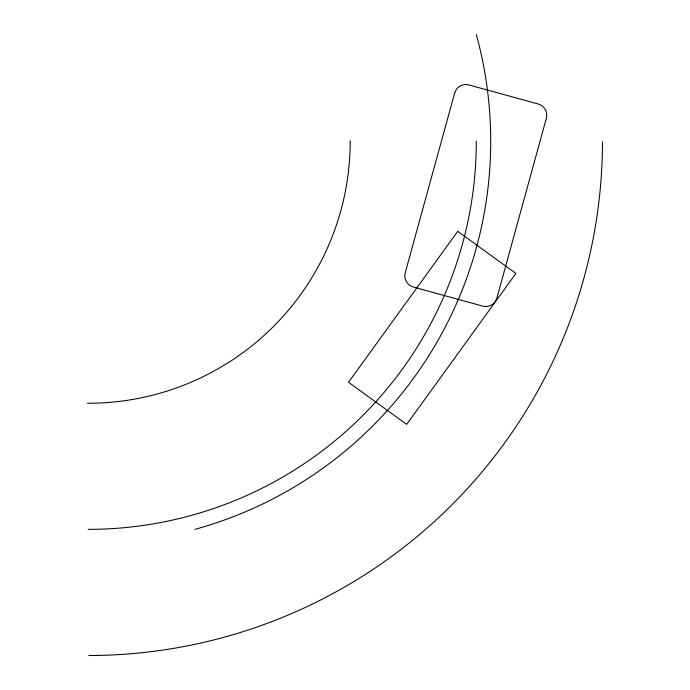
<?xml version="1.0" encoding="UTF-8"?>
<svg xmlns="http://www.w3.org/2000/svg" width="690" height="690" viewBox="0 0 690 690"><rect width="100%" height="100%" fill="white"/><g stroke="black" fill="none" stroke-linecap="round" stroke-linejoin="round"><path stroke-width="1.03" d="M350.201 140.605A262.053 262.053 0 0 1 87.552 403.253M602.474 141.864A514.326 514.326 0 0 1 88.812 655.526M476.307 34.5A402.537 402.537 0 0 1 194.916 529.359M476.307 141.234A388.125 388.125 0 0 1 88.182 529.359M454.65 93.098L405.246 272.723A11.644 11.644 0 0 0 413.379 287.04L482.612 306.084A11.644 11.644 0 0 0 496.929 297.951L546.333 118.318A11.644 11.644 0 0 0 538.2 104L468.967 84.956A11.644 11.644 0 0 0 454.65 93.098M457.729 231.348L348.519 382.286L406.695 424.376L515.896 273.438L457.729 231.348"/></g></svg>
